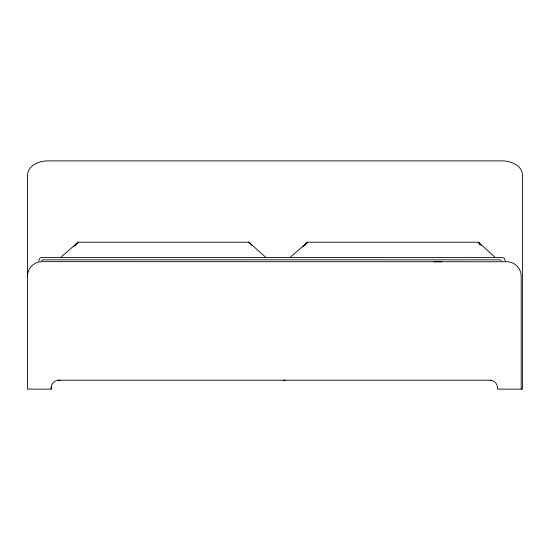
<?xml version="1.0" encoding="UTF-8"?>
<svg xmlns="http://www.w3.org/2000/svg" width="550" height="550" viewBox="0 0 550 550"><rect width="100%" height="100%" fill="white"/><g stroke="black" fill="none" stroke-linecap="round" stroke-linejoin="round"><path stroke-width="0.82" d="M38.665 261.016L39.737 258.411L41.195 257.462L502.817 257.462L504.281 258.411L505.347 261.016M61.167 256.946L78.066 242.22L75.219 245.286L78.066 242.22L248.909 242.22L265.306 256.946M290.586 256.946L307.484 242.22L304.638 245.286L307.484 242.22L478.328 242.22L494.725 256.946M73.322 246.929L78.066 242.22M302.741 246.929L307.484 242.22M41.477 260.624L42.921 259.827L499.971 259.827L501.421 260.624M283.504 380.222L285.587 380.222M433.909 261.752L441.911 261.752M58.025 380.222L491.123 380.222M51.212 387.035L51.212 389.118L27.5 389.118L27.5 175.704C27.411 164.787 40.59 160.339 49.734 160.882L500.266 160.882C509.41 160.339 522.589 164.787 522.5 175.704L522.5 389.118L497.468 389.118L497.441 386.698A7.858 7.858 0 0 0 490.999 380.256L490.655 380.222M60.108 380.222L57.688 380.256A7.858 7.858 0 0 0 51.246 386.698L51.212 389.118M480.418 244.778L478.328 242.22L481.161 245.286M248.909 242.22L251.742 245.286M478.328 242.22L480.446 244.778M521.18 389.118L521.18 276.485A14.575 14.575 0 0 0 508.303 261.759L42.323 261.663A14.575 14.575 0 0 0 27.5 276.485"/></g></svg>
